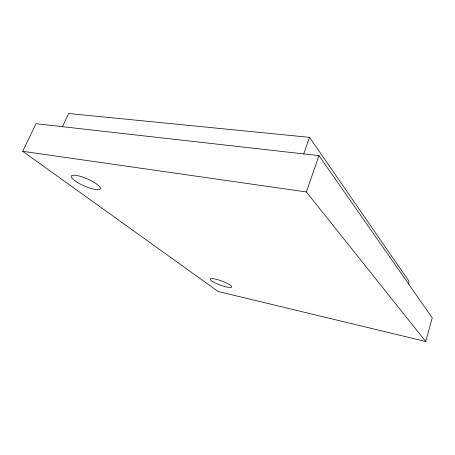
<?xml version="1.0" encoding="UTF-8"?>
<svg xmlns="http://www.w3.org/2000/svg" width="455" height="455" viewBox="0 0 455 455"><rect width="100%" height="100%" fill="white"/><g stroke="black" fill="none" stroke-linecap="round" stroke-linejoin="round"><path stroke-width="0.68" d="M425.709 341.489L432.25 317.823L318.972 155.638L35.996 123.703L22.75 151.316L218.15 291.507L425.709 341.489L306.374 191.964L22.75 151.316M408.345 284.147L409.119 281.48L309.576 137.353L68.671 113.511L62.403 126.917M306.374 191.964L318.972 155.638M303.752 153.818L309.576 137.353M77.213 182.319A15.857 3.845 23.5 0 0 100.367 188.768A15.857 3.845 23.5 0 0 79.909 176.227A15.857 3.845 23.5 0 0 77.213 182.319M213.054 281.827A11.42 2.184 20.2 0 0 231.191 287.31A11.42 2.184 20.2 0 0 218.497 279.893A11.42 2.184 20.2 0 0 213.054 281.827"/></g></svg>
